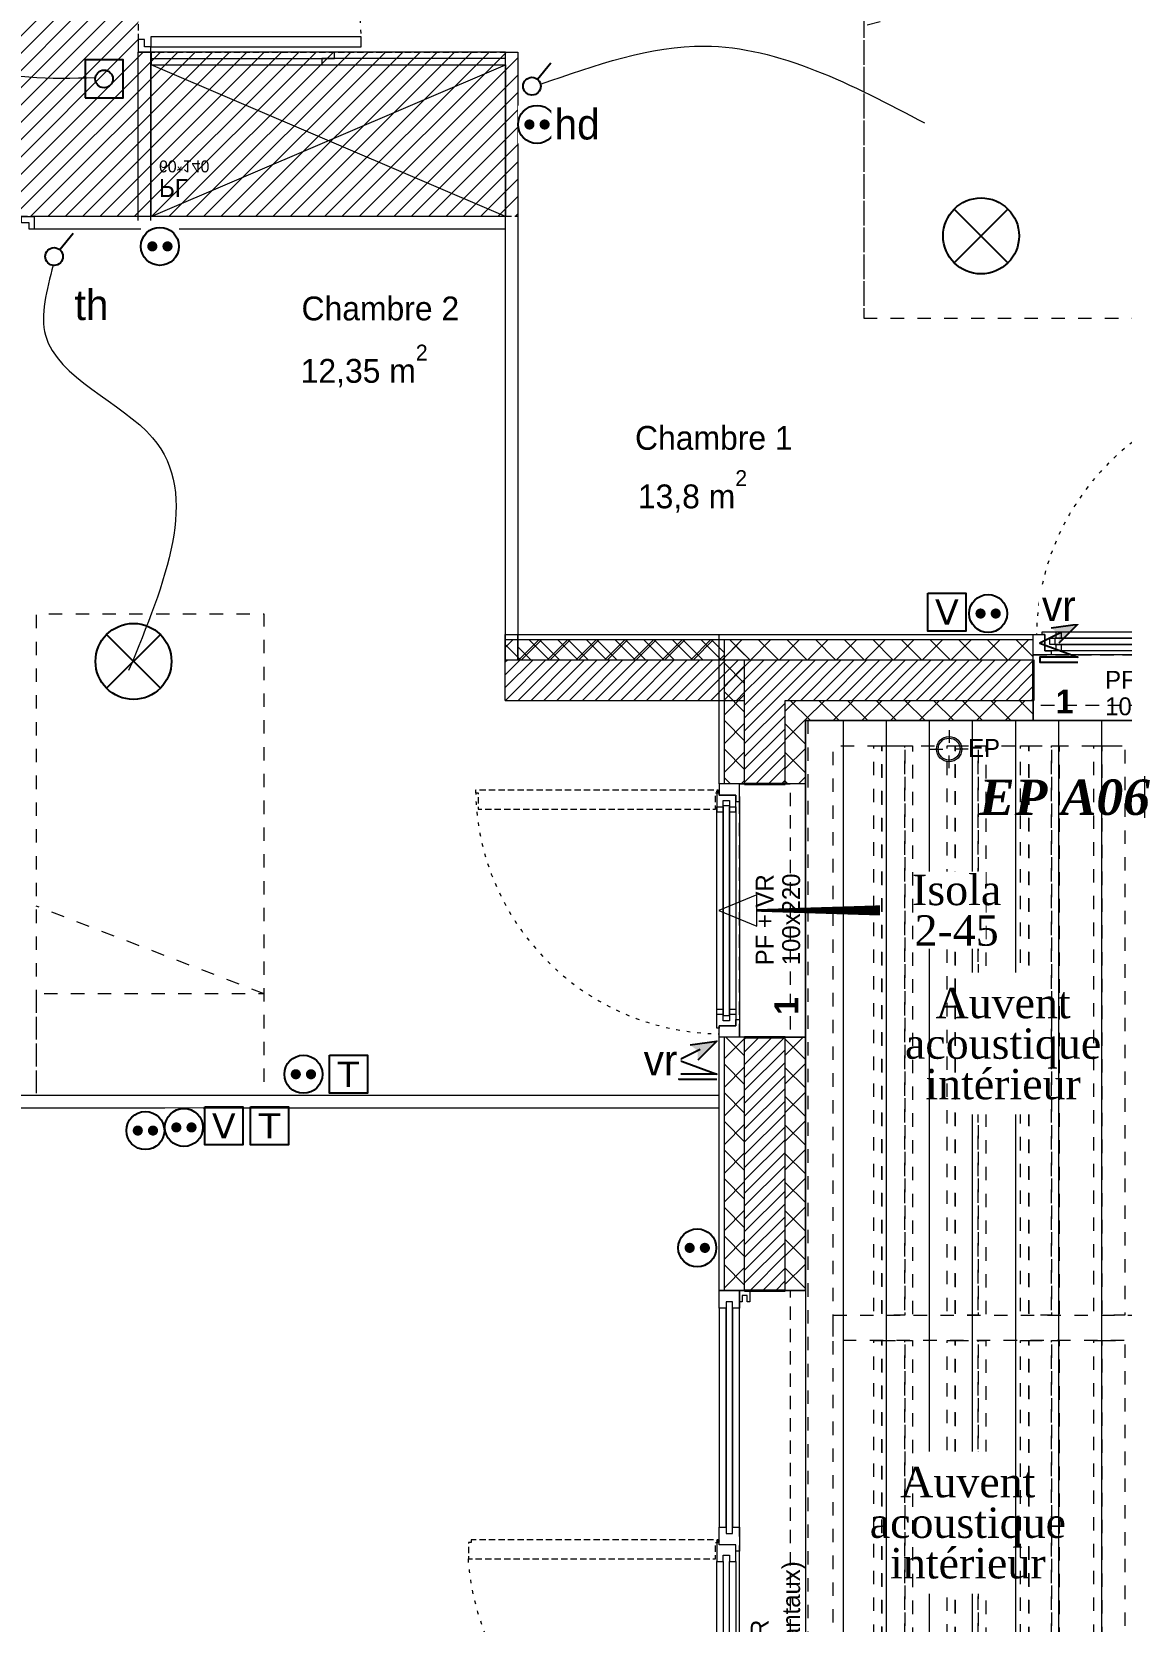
# Model space of a CAD drawing. Header units: centimetres. Extents: x 2738 to 7810, y 2495 to 5758.
# Drawn here: x 4626 to 5057, y 3162 to 3789 of the extents above; entities that cross this region are included whole.
import ezdxf

# ---------------------------------------------------------------- set-up
doc = ezdxf.new("R2010")
doc.units = ezdxf.units.CM
doc.header["$LTSCALE"] = 12.7
for name, pattern in [('Style de ligne -11', [0.694444, 0.41656, -0.277884]), ('Style de ligne -12', [0.328084, 0.109361, -0.218723]), ('Style de ligne -13', [0.295276, 0.19685, -0.098425]), ('Style de ligne -14', [0.295276, 0.19685, -0.098425]), ('Style de ligne -17', [0.694444, 0.41656, -0.277884]), ('Style de ligne -18', [0.328084, 0.109361, -0.218723]), ('VW-01', [0.83312, 0.41656, -0.41656])]:
    doc.linetypes.add(name, pattern=pattern)
for name, color, linetype, lineweight in [('B amÈnagement intÈrieur', 7, 'Continuous', 5), ('B aménagement intérieur', 7, 'Continuous', 5), ('B Faux plafonds', 7, 'Continuous', 5), ('B GÈnÈral', 7, 'Continuous', 5), ('B Général', 7, 'Continuous', 5), ('C ANNOTATIONS-prestations', 7, 'Continuous', 5), ('C ANNOTATIONS-texte', 7, 'Continuous', 5), ('C ANNOTATIONS-texte surfaces', 7, 'Continuous', 5), ('Général', 7, 'Continuous', 5), ('prlm-ELEC-CFA', 1, 'Continuous', 25), ('prlm-ELEC-CFO', 1, 'Continuous', 25)]:
    doc.layers.add(name, color=color, linetype=linetype, lineweight=lineweight)
doc.layers.add('prlm-EAU-EPEXT', color=7, linetype='Continuous', lineweight=18, true_color=0x4c8599)
doc.layers.add('prlm-VMC', color=93, linetype='Continuous')
doc.styles.add('Eurostile', font='')
doc.styles.add('Eurostile (bold)', font='')
doc.styles.add('prlm-elec-cfa', font='comic.ttf', dxfattribs={"height": 12})
doc.styles.add('prlm-elec-cfo', font='comic.ttf', dxfattribs={"height": 12})
doc.styles.add('prlm-vmc', font='pala.ttf', dxfattribs={"height": 14})
doc.styles.add('Times New Roman (bold italic)', font='timesbi.ttf')
doc.styles.get('Eurostile').set_extended_font_data('Eurostile')
doc.styles.get('Eurostile (bold)').set_extended_font_data('Eurostile', bold=True)
pattern_1 = [(135, (0, 0), (-5.656854, -5.656854), []), (225, (0, 0), (-5.656854, 5.656854), [])]
pattern_2 = [(45, (0, 0), (2.4253472, -2.6458333), [])]
pattern_3 = [(135, (0, 0), (-5.656854, -5.656854), []), (225, (0, 0), (-5.656854, 5.656854), [])]
pattern_4 = [(45, (0, 0), (-5.656854, 5.656854), []), (135, (0, 0), (5.656854, 5.656854), [])]

# ---------------------------------------------------------------- blocks, each defined once
blk = doc.blocks.new('PF 300.220 + VR (3 vantaux)')
at = {"layer": 'B Général', "color": 7, "linetype": 'Continuous', "lineweight": 13}
for p, q in [((-150, 7), (-150, 17)), ((150, 7), (150, 17))]:
    blk.add_line(p, q, dxfattribs=at)
at = {"layer": 'B Général', "color": 7, "linetype": 'Continuous', "lineweight": 35}
for p, q in [((-150, 7), (-150, -9)), ((150, 7), (150, -9))]:
    blk.add_line(p, q, dxfattribs=at)
at = {"layer": 'B Général'}
blk.add_line((-143, 9), (47, 9), dxfattribs=at)
at = {"layer": 'B Général', "color": 7, "linetype": 'Style de ligne -13', "lineweight": 5, "flags": 128}
for points in [[(-147.5, 117), (-146.5, 117), (-146.5, 116), (-140, 116), (-140, 18.5), (-146.5, 18.5), (-146.5, 17.5), (-147.5, 17.5)], [(51.5, 115), (50.5, 115), (50.5, 116), (44, 116), (44, 18.5), (50.5, 18.5), (50.5, 17.5), (51.5, 17.5)]]:
    blk.add_lwpolyline(points, close=True, dxfattribs=at)
at = {"layer": 'B Général', "lineweight": 5, "flags": 128}
for points in [[(-143, 10.5), (-143, 9), (-150, 9), (-150, 17), (-145.5, 17), (-145.5, 10.5)], [(-54.5, 18), (-139, 18), (-139, 15.5), (-54.5, 15.5)], [(-54.5, 13), (-139, 13), (-139, 10.5), (-54.5, 10.5)], [(-41.5, 18), (43, 18), (43, 15.5), (-41.5, 15.5)], [(-41.5, 13), (43, 13), (43, 10.5), (-41.5, 10.5)], [(56.5, 17), (56.5, 14.25), (54, 14.25), (54, 11.75), (56.5, 11.75), (56.5, 9), (47, 9), (47, 10.5), (49.5, 10.5), (49.5, 17)], [(145.5, 14.25), (54, 14.25), (54, 11.75), (145.5, 11.75)], [(143, 17), (56.5, 17), (56.5, 14.25), (143, 14.25)], [(145.5, 14.25), (143, 14.25), (143, 17), (150, 17), (150, 9), (143, 9), (143, 11.75), (145.5, 11.75)], [(-150, 9), (-150, 5), (-145.5, 5), (-145.5, 6), (-148, 6), (-148, 8), (-145.5, 8), (-145.5, 9)], [(143, 11.75), (56.5, 11.75), (56.5, 9), (143, 9)], [(150, 9), (150, 5), (145.5, 5), (145.5, 6), (148, 6), (148, 8), (145.5, 8), (145.5, 9)]]:
    blk.add_lwpolyline(points, close=True, dxfattribs=at)
at = {"layer": 'B Général', "color": 7, "linetype": 'Continuous', "lineweight": 5, "flags": 128}
for points in [[(-139, 15.5), (-141.5, 15.5), (-141.5, 13), (-139, 13), (-139, 10.5), (-145.5, 10.5), (-145.5, 17), (-146.5, 17), (-146.5, 18), (-139, 18)], [(-54.5, 15.5), (-52, 15.5), (-52, 13), (-54.5, 13), (-54.5, 10.5), (-48, 10.5), (-48, 17), (-47, 17), (-47, 18), (-54.5, 18)], [(-41.5, 15.5), (-44, 15.5), (-44, 13), (-41.5, 13), (-41.5, 10.5), (-48, 10.5), (-48, 17), (-47, 17), (-47, 18), (-41.5, 18)], [(43, 15.5), (45.5, 15.5), (45.5, 13), (43, 13), (43, 10.5), (49.5, 10.5), (49.5, 17), (50.5, 17), (50.5, 18), (43, 18)]]:
    blk.add_lwpolyline(points, close=True, dxfattribs=at)
at = {"layer": 'B Général', "color": 7, "linetype": 'Style de ligne -11', "lineweight": 5, "flags": 128}
blk.add_lwpolyline([(-150, 9), (150, 9), (150, -11), (-150, -11)], close=True, dxfattribs=at)
at = {"layer": 'B Général', "lineweight": 13, "flags": 128}
blk.add_lwpolyline([(150, -9), (150, -17), (-150, -17), (-150, -9)], dxfattribs=at)
at = {"layer": 'B Général'}
for centre in [(-147, 17.5), (51, 17.5)]:
    blk.add_circle(centre, 0.5, dxfattribs=at)
at = {"layer": 'B Général', "color": 7, "linetype": 'Style de ligne -12', "lineweight": 5}
for centre, start, end in [((-147, 17.5), 0.29382, 90.28792), ((51, 17.5), 94.06495, 179.70618)]:
    blk.add_arc(centre, 99, start, end, dxfattribs=at)
at = {"layer": 'B Général', "insert": (2, 4.58), "char_height": 7.059, "attachment_point": 2, "rotation": 360, "line_spacing_factor": 0.894142, "style": 'Eurostile'}
blk.add_mtext('PF + VR', dxfattribs=at)
at = {"layer": 'C ANNOTATIONS-prestations', "rotation": 360, "line_spacing_factor": 0.894142}
for s, insert, char_height, attachment_point, style in [('3', (-141.15, -4.77), 9.41, 1, 'Eurostile (bold)'), ('300x220 (3 vantaux) ', (0, -7.82), 7.059, 2, 'Eurostile')]:
    blk.add_mtext(s, dxfattribs=dict(at, insert=insert, char_height=char_height, attachment_point=attachment_point, style=style))
blk = doc.blocks.new('PF 100.220 + VR')
at = {"layer": 'B Général', "color": 7, "linetype": 'Continuous', "lineweight": 13}
for p, q in [((-50, 7), (-50, 17)), ((50, 7), (50, 17))]:
    blk.add_line(p, q, dxfattribs=at)
at = {"layer": 'B Général', "color": 7, "linetype": 'Continuous', "lineweight": 35}
for p, q in [((-50, 7), (-50, -9)), ((50, 7), (50, -9))]:
    blk.add_line(p, q, dxfattribs=at)
at = {"layer": 'B Général'}
blk.add_line((45, 9), (-45, 9), dxfattribs=at)
at = {"layer": 'B Général', "color": 7, "linetype": 'Style de ligne -14', "lineweight": 5, "flags": 128}
blk.add_lwpolyline([(47.5, 113.27), (46.5, 113.27), (46.5, 112.27), (40, 112.27), (40, 18.5), (46.5, 18.5), (46.5, 17.5), (47.5, 17.5)], close=True, dxfattribs=at)
at = {"layer": 'B Général', "lineweight": 5, "flags": 128}
for points in [[(-43, 10.5), (-43, 9), (-50, 9), (-50, 17), (-45.5, 17), (-45.5, 10.5)], [(-43.5, 15.5), (43.5, 15.5), (43.5, 13), (-43.5, 13)], [(-41, 18), (41, 18), (41, 15.5), (-41, 15.5)], [(-41, 13), (41, 13), (41, 10.5), (-41, 10.5)], [(43, 10.5), (43, 9), (50, 9), (50, 17), (45.5, 17), (45.5, 10.5)]]:
    blk.add_lwpolyline(points, close=True, dxfattribs=at)
at = {"layer": 'B Général', "color": 7, "linetype": 'Continuous', "lineweight": 5, "flags": 128}
for points in [[(-39, 15.5), (-41.5, 15.5), (-41.5, 13), (-39, 13), (-39, 10.5), (-45.5, 10.5), (-45.5, 17), (-46.5, 17), (-46.5, 18), (-39, 18)], [(39, 15.5), (41.5, 15.5), (41.5, 13), (39, 13), (39, 10.5), (45.5, 10.5), (45.5, 17), (46.5, 17), (46.5, 18), (39, 18)]]:
    blk.add_lwpolyline(points, close=True, dxfattribs=at)
at = {"layer": 'B Général', "color": 7, "linetype": 'Style de ligne -17', "lineweight": 5, "flags": 128}
blk.add_lwpolyline([(-50, 9), (50, 9), (50, -11), (-50, -11)], close=True, dxfattribs=at)
at = {"layer": 'B Général', "lineweight": 13, "flags": 128}
blk.add_lwpolyline([(-50, -9), (-50, -17), (50, -17), (50, -9)], dxfattribs=at)
at = {"layer": 'B Général'}
blk.add_circle((47, 17.5), 0.5, dxfattribs=at)
at = {"layer": 'B Général', "color": 7, "linetype": 'Style de ligne -18', "lineweight": 5}
blk.add_arc((48.78, 15.78), 97.5, 90.89734, 179.2823, dxfattribs=at)
at = {"layer": 'B Général', "insert": (-21.61, 2.65), "char_height": 7.059, "attachment_point": 1, "rotation": 360, "line_spacing_factor": 0.894142, "style": 'Eurostile'}
blk.add_mtext('PF + VR', dxfattribs=at)
at = {"layer": 'C ANNOTATIONS-prestations', "attachment_point": 1, "rotation": 360, "line_spacing_factor": 0.894142}
for s, insert, char_height, style in [('1', (-41.14, -4.77), 9.41, 'Eurostile (bold)'), ('100x220', (-21.61, -7.83), 7.059, 'Eurostile')]:
    blk.add_mtext(s, dxfattribs=dict(at, insert=insert, char_height=char_height, style=style))
blk = doc.blocks.new('EP')
at = {"layer": 'B GÈnÈral', "linetype": 'Continuous', "lineweight": 0}
h = blk.add_hatch(color=7, dxfattribs=at)
edge = h.paths.add_edge_path()
edge.add_arc((0, 0), 5, 0, 180, ccw=False)
edge.add_arc((0, 0), 5, 180, 360, ccw=False)
edge = h.paths.add_edge_path()
edge.add_arc((0, 0), 4.33, 0, 180, ccw=False)
edge.add_arc((0, 0), 4.33, 180, 360, ccw=False)
at = {"layer": 'B Général', "color": 7, "linetype": 'Continuous', "lineweight": 5}
for p, q in [((0, 7.5), (0, 2.5)), ((-7.5, 0), (-2.5, 0)), ((7.5, 0), (2.5, 0)), ((0, -7.5), (0, -2.5))]:
    blk.add_line(p, q, dxfattribs=at)
at = {"layer": 'B Général', "color": 7, "linetype": 'Continuous', "lineweight": 5, "flags": 128}
for points in [[(-5, 0, -1), (5, 0, -1)], [(-4.33, 0, -1), (4.33, 0, -1)]]:
    blk.add_lwpolyline(points, format="xyb", close=True, dxfattribs=at)
at = {"layer": 'C ANNOTATIONS-prestations', "insert": (7.5, 3.99), "char_height": 7.059, "attachment_point": 1, "line_spacing_factor": 0.894142, "style": 'Eurostile'}
blk.add_mtext('EP', dxfattribs=at)
blk = doc.blocks.new('Groupe-26-1')
at = {"layer": 'C ANNOTATIONS-prestations', "linetype": 'VW-01', "flags": 128}
for points in [[(4932.96, 3517.39), (4932.96, 2568.4), (5131.96, 2568.4), (5131.96, 3517.39)], [(5121.96, 2578.4), (4942.96, 2578.4), (4942.96, 3507.39), (5121.96, 3507.39)], [(4958.96, 3507.39), (4962.21, 3507.39), (4962.21, 3282.65), (4958.96, 3282.65)], [(4962.21, 3507.39), (4971.2, 3507.39), (4971.2, 3282.65), (4962.21, 3282.65)], [(4971.2, 3507.39), (4974.26, 3507.39), (4974.26, 3282.65), (4971.2, 3282.65)], [(4987.9, 3507.39), (4991.14, 3507.39), (4991.14, 3282.65), (4987.9, 3282.65)], [(4991.14, 3507.39), (5000.14, 3507.39), (5000.14, 3282.65), (4991.14, 3282.65)], [(5000.14, 3507.39), (5003.19, 3507.39), (5003.19, 3282.65), (5000.14, 3282.65)], [(5016.92, 3507.39), (5020.16, 3507.39), (5020.16, 3282.65), (5016.92, 3282.65)], [(5020.16, 3507.39), (5029.16, 3507.39), (5029.16, 3282.65), (5020.16, 3282.65)], [(5029.16, 3507.39), (5032.22, 3507.39), (5032.22, 3282.65), (5029.16, 3282.65)], [(5045.85, 3507.39), (5049.1, 3507.39), (5049.1, 3282.65), (5045.85, 3282.65)], [(5049.1, 3507.39), (5058.09, 3507.39), (5058.09, 3282.65), (5049.1, 3282.65)], [(4942.97, 3282.65), (5132.97, 3282.65), (5132.97, 3272.65), (4942.97, 3272.65)], [(4958.96, 3272.63), (4962.21, 3272.63), (4962.21, 3047.89), (4958.96, 3047.89)], [(4962.21, 3272.63), (4971.2, 3272.63), (4971.2, 3047.89), (4962.21, 3047.89)], [(4971.2, 3272.63), (4974.26, 3272.63), (4974.26, 3047.89), (4971.2, 3047.89)], [(4987.9, 3272.63), (4991.14, 3272.63), (4991.14, 3047.89), (4987.9, 3047.89)], [(4991.14, 3272.63), (5000.14, 3272.63), (5000.14, 3047.89), (4991.14, 3047.89)], [(5000.14, 3272.63), (5003.19, 3272.63), (5003.19, 3047.89), (5000.14, 3047.89)], [(5016.92, 3272.63), (5020.16, 3272.63), (5020.16, 3047.89), (5016.92, 3047.89)], [(5020.16, 3272.63), (5029.16, 3272.63), (5029.16, 3047.89), (5020.16, 3047.89)], [(5029.16, 3272.63), (5032.22, 3272.63), (5032.22, 3047.89), (5029.16, 3047.89)], [(5045.85, 3272.63), (5049.1, 3272.63), (5049.1, 3047.89), (5045.85, 3047.89)], [(5049.1, 3272.63), (5058.09, 3272.63), (5058.09, 3047.89), (5049.1, 3047.89)]]:
    blk.add_lwpolyline(points, close=True, dxfattribs=at)
blk = doc.blocks.new('xi.epext')
at = {"layer": 'prlm-EAU-EPEXT', "color": 7, "linetype": 'Continuous', "lineweight": 18}
blk.add_circle((0, 0), 5, dxfattribs=at)
blk = doc.blocks.new('Groupe-27-1')
at = {"layer": 'prlm-EAU-EPEXT'}
blk.add_blockref('xi.epext', (4988.71, 3506.14), dxfattribs=at)
at = {"layer": 'prlm-EAU-EPEXT', "insert": (5000.53, 3494.13), "char_height": 13.989, "width": 86.1947, "attachment_point": 1, "line_spacing_factor": 1.004802, "style": 'Times New Roman (bold italic)'}
blk.add_mtext('EP A06', dxfattribs=at)
blk = doc.blocks.new('xi.PTCE')
at = {"layer": 'prlm-ELEC-CFO', "color": 0}
for points in [[(-10.61, 10.61), (10.61, -10.61)], [(10.61, 10.61), (-10.61, -10.61)]]:
    blk.add_lwpolyline(points, dxfattribs=at)
at = {"layer": 'prlm-ELEC-CFO', "color": 0, "linetype": 'ByBlock'}
blk.add_circle((0, 0), 15, dxfattribs=at)
blk = doc.blocks.new('xi.SA')
at = {"layer": 'prlm-ELEC-CFO', "color": 0}
blk.add_lwpolyline([(0.2, -1.28), (5.5, 5.28)], dxfattribs=at)
blk.add_circle((-2, -4), 3.5, dxfattribs=at)
blk = doc.blocks.new('xi.PCHD')
at = {"color": 0, "lineweight": 5}
blk.add_wipeout([(-7.5, -7.5), (7.5, -7.5), (7.5, 7.5), (-7.5, 7.5)], dxfattribs=at).dxf.layer = 'prlm-ELEC-CFO'
at = {"layer": 'prlm-ELEC-CFO', "color": 0, "linetype": 'ByBlock', "lineweight": 5, "const_width": 2}
for points in [[(-4, 0, 1), (-2, 0, 1)], [(2, 0, 1), (4, 0, 1)]]:
    blk.add_lwpolyline(points, format="xyb", close=True, dxfattribs=at)
at = {"layer": 'prlm-ELEC-CFO', "color": 0, "linetype": 'ByBlock', "lineweight": -2}
blk.add_circle((0, 0), 7.5, dxfattribs=at)
blk = doc.blocks.new('xi.PC')
at = {"color": 0, "lineweight": 5}
blk.add_wipeout([(-7.5, -7.5), (7.5, -7.5), (7.5, 7.5), (-7.5, 7.5)], dxfattribs=at).dxf.layer = 'prlm-ELEC-CFO'
at = {"layer": 'prlm-ELEC-CFO', "color": 0, "linetype": 'ByBlock', "lineweight": 5, "const_width": 2}
for points in [[(-4, 0, 1), (-2, 0, 1)], [(2, 0, 1), (4, 0, 1)]]:
    blk.add_lwpolyline(points, format="xyb", close=True, dxfattribs=at)
at = {"layer": 'prlm-ELEC-CFO', "color": 0, "linetype": 'ByBlock', "lineweight": -2}
blk.add_circle((0, 0), 7.5, dxfattribs=at)
blk = doc.blocks.new('xi.TV')
at = {"layer": 'prlm-ELEC-CFA', "color": 0, "linetype": 'ByBlock', "lineweight": -2, "flags": 128}
blk.add_lwpolyline([(-7.5, 7.5), (7.5, 7.5), (7.5, -7.5), (-7.5, -7.5)], close=True, dxfattribs=at)
at = {"layer": 'prlm-ELEC-CFA', "color": 0, "linetype": 'ByBlock', "insert": (0, 0), "char_height": 10, "width": 11.36, "attachment_point": 5}
blk.add_mtext('{\\fVerdana|b0|i0|c0|p34;V}', dxfattribs=at)
blk = doc.blocks.new('xi.VR')
at = {"layer": 'prlm-ELEC-CFO', "lineweight": 5}
blk.add_hatch(color=0, dxfattribs=at).paths.add_polyline_path([(-3, 6), (-0.1, 3.7), (0, 0), (7.5, 7.5)])
at = {"layer": 'prlm-ELEC-CFO', "color": 0}
for points in [[(-3, 6), (7.5, 7.5), (0, 0)], [(0.95, 4.23), (-7.5, 0), (7.5, -5.5), (-7.5, -5.5), (-7.5, -7.5), (7.5, -7.5)]]:
    blk.add_lwpolyline(points, dxfattribs=at)
blk = doc.blocks.new('xi.TEL')
at = {"layer": 'prlm-ELEC-CFA', "color": 0, "linetype": 'ByBlock', "lineweight": -2, "flags": 128}
blk.add_lwpolyline([(-7.5, 7.5), (7.5, 7.5), (7.5, -7.5), (-7.5, -7.5)], close=True, dxfattribs=at)
at = {"layer": 'prlm-ELEC-CFA', "color": 0, "linetype": 'ByBlock', "insert": (0, 0), "char_height": 10, "width": 11.36, "attachment_point": 5}
blk.add_mtext('{\\fVerdana|b0|i0|c0|p34;T}', dxfattribs=at)
blk = doc.blocks.new('xi.BP')
at = {"layer": 'prlm-ELEC-CFO', "color": 0, "flags": 128}
blk.add_lwpolyline([(-7.5, -7.5), (7.5, -7.5), (7.5, 7.5), (-7.5, 7.5)], close=True, dxfattribs=at)
at = {"layer": 'prlm-ELEC-CFO', "color": 0}
blk.add_circle((0, 0), 3.5, dxfattribs=at)
blk = doc.blocks.new('Lit 90.190')
at = {"layer": 'B Général', "color": 7, "linetype": 'VW-01', "lineweight": 5}
blk.add_line((45, 54.99), (-45, 20.35), dxfattribs=at)
at = {"layer": 'B Général', "linetype": 'VW-01', "flags": 128}
for points in [[(-45, 95), (45, 95), (45, -95), (-45, -95)], [(-45, 95), (45, 95), (45, 54.99), (-45, 54.99)]]:
    blk.add_lwpolyline(points, close=True, dxfattribs=at)
blk = doc.blocks.new('Placard 60.140')
at = {"layer": 'B Général', "color": 7, "linetype": 'Continuous', "lineweight": 5}
for p, q in [((70.08, 30), (-69.92, -30)), ((-69.92, 30), (70.08, -30))]:
    blk.add_line(p, q, dxfattribs=at)
at = {"layer": 'B Général', "color": 7, "linetype": 'Continuous', "lineweight": 5, "flags": 128}
blk.add_lwpolyline([(70.08, -30), (70.08, 30), (-69.92, 30), (-69.92, -30)], dxfattribs=at)
at = {"layer": 'B Général', "color": 252, "linetype": 'Continuous', "lineweight": 5, "true_color": 0x888888, "flags": 128}
blk.add_lwpolyline([(70.08, -30), (70.08, -35), (-69.92, -35), (-69.92, -30)], close=True, dxfattribs=at)
at = {"layer": 'B Général', "color": 7, "linetype": 'Continuous', "lineweight": 5, "flags": 128}
for points in [[(70.08, -30), (70.08, -32.5), (-2.5, -32.5), (-2.5, -30)], [(2.5, -32.5), (2.5, -35), (-69.92, -35), (-69.92, -32.5)]]:
    blk.add_lwpolyline(points, close=True, dxfattribs=at)
at = {"layer": 'B Général', "color": 7, "insert": (-66.82, 22.22), "char_height": 7.059, "attachment_point": 1, "line_spacing_factor": 0.894142, "style": 'Eurostile'}
blk.add_mtext('PL', dxfattribs=at)
at = {"layer": 'C ANNOTATIONS-prestations', "insert": (-66.82, 10.12), "char_height": 4.706, "attachment_point": 4, "line_spacing_factor": 0.894142, "style": 'Eurostile'}
blk.add_mtext('60*140', dxfattribs=at)
blk = doc.blocks.new('Groupe-3-1')
at = {"layer": 'B Général', "color": 7, "linetype": 'VW-01', "lineweight": 5}
blk.add_line((70, -114.99), (-70, -80.35), dxfattribs=at)
at = {"layer": 'B Général', "linetype": 'VW-01', "flags": 128}
for points in [[(-70, 35), (70, 35), (70, -155), (-70, -155)], [(-70, -114.99), (70, -114.99), (70, -155), (-70, -155)]]:
    blk.add_lwpolyline(points, close=True, dxfattribs=at)
blk = doc.blocks.new('xi.EA')
at = {"layer": 'prlm-VMC', "color": 0, "linetype": 'ByBlock', "lineweight": 5, "flags": 128}
blk.add_lwpolyline([(-6.17, -15), (6.17, -15), (0, 0)], close=True, dxfattribs=at)
at = {"layer": 'prlm-VMC', "color": 0, "linetype": 'ByBlock', "lineweight": -2, "flags": 128}
blk.add_lwpolyline([(0, -15, 1, 4, 0), (0, -63.63, 1, 1, 0)], format="xyseb", dxfattribs=at)
at = {"layer": 'prlm-VMC', "color": 0, "linetype": 'ByBlock', "lineweight": 5}
blk.add_solid([(0, 0), (6.17, -15), (-6.17, -15), (0, 0)], dxfattribs=at)

msp = doc.modelspace()

# ---------------------------------------------------------------- hatches: boundary and pattern name
at = {"layer": 'B amÈnagement intÈrieur', "linetype": 'Continuous', "lineweight": 5, "true_color": 0x444444}
h = msp.add_hatch(dxfattribs=at)
h.set_pattern_fill('H_BARDAGE V 150', color=250, style=0, pattern_type=2)
h.set_pattern_definition([(90, (0, 0), (17, 0), [])])
h.paths.add_polyline_path([(5131.96, 3517.39), (4931.96, 3517.39), (4931.96, 2568.9), (5131.96, 2568.9)])
at = {"layer": 'B Faux plafonds', "linetype": 'Continuous', "lineweight": 5, "true_color": 0xaaaaaa}
h = msp.add_hatch(dxfattribs=at)
h.set_pattern_fill('F_P__SOFFITE', color=253, style=0, pattern_type=2)
h.set_pattern_definition([(45, (4770.242, 3368.6165), (-3.527778, 3.30729), [])])
h.paths.add_polyline_path([(4818.44, 3781.39), (4818.44, 3716.39), (4524.41, 3716.39), (4524.4, 3746.4), (4450.38, 3746.38), (4450.39, 3711.37), (4450.44, 3711.37), (4515.44, 3711.37), (4515.44, 3542.44), (4450.44, 3542.44), (4450.44, 3369.46), (4355.44, 3369.46), (4355.44, 3717.37), (4355.44, 3874.39), (4668.44, 3874.39), (4668.44, 3781.39)])
at = {"layer": 'B GÈnÈral', "linetype": 'Continuous', "lineweight": 5, "true_color": 0x808080}
h = msp.add_hatch(dxfattribs=at)
h.set_pattern_fill('02_ISOLANT', color=8, style=0, pattern_type=2)
h.set_pattern_definition(pattern_4)
h.paths.add_polyline_path([(4813.44, 3549.39), (4813.44, 3541.39), (4907.96, 3541.39), (4907.96, 3549.39)])
h = msp.add_hatch(dxfattribs=at)
h.set_pattern_fill('02_ISOLANT', color=8, style=0, pattern_type=2)
h.set_pattern_definition([(45, (4770.242, 3368.396), (-5.65685, 5.65685), []), (135, (4770.242, 3368.396), (5.65685, 5.65685), [])])
h.paths.add_polyline_path([(4818.44, 3549.39), (4818.44, 3541.39), (4899.96, 3541.39), (4899.96, 3549.39)])
h = msp.add_hatch(dxfattribs=at)
h.set_pattern_fill('02_ISOLANT', color=8, angle=90, style=0, pattern_type=2)
h.set_pattern_definition(pattern_1)
h.paths.add_polyline_path([(4899.96, 3492.39), (4907.96, 3492.39), (4907.96, 3541.39), (4899.96, 3549.39)])
h = msp.add_hatch(dxfattribs=at)
h.set_pattern_fill('02_ISOLANT', color=8, style=0, pattern_type=2)
h.set_pattern_definition(pattern_4)
h.paths.add_polyline_path([(4899.96, 3549.39), (4907.96, 3541.39), (5021.96, 3541.39), (5021.96, 3549.39)])
at = {"layer": 'B GÈnÈral', "linetype": 'Continuous', "lineweight": 5}
h = msp.add_hatch(dxfattribs=at)
h.set_pattern_fill('50_BETON', style=0, pattern_type=2)
h.set_pattern_definition(pattern_2)
h.paths.add_polyline_path([(4813.44, 3541.39), (4813.44, 3525.39), (4907.96, 3525.39), (4907.96, 3541.39)])
h = msp.add_hatch(dxfattribs=at)
h.set_pattern_fill('50_BETON', style=0, pattern_type=2)
h.set_pattern_definition(pattern_2)
h.paths.add_polyline_path([(4907.96, 3492.39), (4923.96, 3492.39), (4923.96, 3525.39), (4907.96, 3541.39)])
h = msp.add_hatch(dxfattribs=at)
h.set_pattern_fill('50_BETON', style=0, pattern_type=2)
h.set_pattern_definition(pattern_2)
h.paths.add_polyline_path([(4907.96, 3541.39), (4923.96, 3525.39), (5021.96, 3525.39), (5021.96, 3541.39)])
at = {"layer": 'B GÈnÈral', "linetype": 'Continuous', "lineweight": 5, "true_color": 0x808080}
h = msp.add_hatch(dxfattribs=at)
h.set_pattern_fill('02_ISOLANT', color=8, angle=90, style=0, pattern_type=2)
h.set_pattern_definition(pattern_1)
h.paths.add_polyline_path([(4923.96, 3492.39), (4931.96, 3492.39), (4931.96, 3517.39), (4923.96, 3525.39)])
h = msp.add_hatch(dxfattribs=at)
h.set_pattern_fill('02_ISOLANT', color=8, style=0, pattern_type=2)
h.set_pattern_definition(pattern_4)
h.paths.add_polyline_path([(4923.96, 3525.39), (4931.96, 3517.39), (5021.96, 3517.39), (5021.96, 3525.39)])
h = msp.add_hatch(dxfattribs=at)
h.set_pattern_fill('02_ISOLANT', color=8, angle=90, style=0, pattern_type=2)
h.set_pattern_definition(pattern_3)
h.paths.add_polyline_path([(4899.96, 3292.39), (4907.96, 3292.39), (4907.96, 3392.39), (4899.96, 3392.39)])
at = {"layer": 'B GÈnÈral', "linetype": 'Continuous', "lineweight": 5}
h = msp.add_hatch(dxfattribs=at)
h.set_pattern_fill('50_BETON', style=0, pattern_type=2)
h.set_pattern_definition(pattern_2)
h.paths.add_polyline_path([(4907.96, 3292.39), (4923.96, 3292.39), (4923.96, 3392.39), (4907.96, 3392.39)])
at = {"layer": 'B GÈnÈral', "linetype": 'Continuous', "lineweight": 5, "true_color": 0x808080}
h = msp.add_hatch(dxfattribs=at)
h.set_pattern_fill('02_ISOLANT', color=8, angle=90, style=0, pattern_type=2)
h.set_pattern_definition(pattern_3)
h.paths.add_polyline_path([(4923.96, 3292.39), (4931.96, 3292.39), (4931.96, 3392.39), (4923.96, 3392.39)])

# ---------------------------------------------------------------- linework, layer by layer
at = {"layer": 'B aménagement intérieur', "color": 7, "linetype": 'Style de ligne -13', "lineweight": 5, "flags": 128}
msp.add_lwpolyline([(4818.44, 3781.39), (4818.44, 3716.39), (4524.41, 3716.39), (4524.4, 3746.4), (4450.38, 3746.38), (4450.39, 3711.37), (4450.44, 3711.37), (4515.44, 3711.37), (4515.44, 3542.44), (4450.44, 3542.44), (4450.44, 3369.46), (4355.44, 3369.46), (4355.44, 3717.37), (4355.44, 3874.39), (4668.44, 3874.39), (4668.44, 3781.39)], close=True, dxfattribs=at)
at = {"layer": 'B aménagement intérieur', "color": 7, "linetype": 'Continuous', "lineweight": 5, "flags": 128}
msp.add_lwpolyline([(5131.96, 3517.39), (4931.96, 3517.39), (4931.96, 2568.9), (5131.96, 2568.9)], close=True, dxfattribs=at)
at = {"layer": 'B Général', "color": 154, "linetype": 'VW-01'}
for p, q in [((4955.04, 3866.31), (4955.04, 3676.31)), ((4955.04, 3676.31), (5095.04, 3676.31))]:
    msp.add_line(p, q, dxfattribs=at)
at = {"layer": 'B Général', "linetype": 'Style de ligne -18', "lineweight": 5}
msp.add_line((4755.73, 3798.48), (4756.44, 3787.39), dxfattribs=at)
at = {"layer": 'B Général', "color": 7, "linetype": 'Continuous', "lineweight": 5}
for p, q in [((4670.94, 3786.39), (4668.44, 3786.39)), ((4668.44, 3786.39), (4668.44, 3781.39)), ((4670.94, 3783.39), (4670.94, 3786.39)), ((4673.44, 3781.39), (4668.44, 3781.39)), ((4668.44, 3714.87), (4668.44, 3781.39)), ((4668.44, 3781.39), (4673.44, 3781.39)), ((4673.44, 3783.39), (4670.94, 3783.39)), ((4673.44, 3781.39), (4673.44, 3783.39)), ((4673.44, 3714.87), (4673.44, 3781.39)), ((4813.44, 3781.39), (4813.44, 3716.39)), ((4813.44, 3781.39), (4818.44, 3781.39)), ((4818.44, 3781.39), (4818.44, 3541.39)), ((4627.41, 3716.39), (4627.41, 3711.39)), ((4813.44, 3716.39), (4627.41, 3716.39)), ((4813.44, 3711.39), (4627.41, 3711.39)), ((4813.44, 3711.39), (4813.44, 3541.39)), ((4813.44, 3549.39), (4907.96, 3549.39)), ((4818.44, 3551.39), (4899.96, 3551.39)), ((4818.44, 3549.39), (4899.96, 3549.39)), ((4897.96, 3492.39), (4897.96, 3551.39)), ((4897.96, 3551.39), (5021.96, 3551.39)), ((4899.96, 3492.39), (4899.96, 3549.39)), ((4899.96, 3492.39), (4899.96, 3549.39)), ((4899.96, 3549.39), (5021.96, 3549.39)), ((4899.96, 3549.39), (5021.96, 3549.39)), ((4813.44, 3541.39), (4907.96, 3541.39)), ((4813.44, 3541.39), (4818.44, 3541.39)), ((4818.44, 3541.39), (4899.96, 3541.39)), ((4907.96, 3492.39), (4907.96, 3541.39)), ((4907.96, 3541.39), (5021.96, 3541.39)), ((4923.96, 3492.39), (4923.96, 3525.39)), ((4923.96, 3525.39), (5021.96, 3525.39)), ((4931.96, 3492.39), (4931.96, 3517.39)), ((4931.96, 3517.39), (5021.96, 3517.39)), ((4897.96, 3292.39), (4897.96, 3392.39)), ((4899.96, 3292.39), (4899.96, 3392.39)), ((4899.96, 3292.39), (4899.96, 3392.39)), ((4907.96, 3292.39), (4907.96, 3392.39)), ((4923.96, 3292.39), (4923.96, 3392.39)), ((4931.96, 3292.39), (4931.96, 3392.39)), ((4448.44, 3369.46), (4897.96, 3369.46)), ((4448.44, 3364.46), (4897.96, 3364.46))]:
    msp.add_line(p, q, dxfattribs=at)
at = {"layer": 'B Général'}
for p, q in [((4756.44, 3787.39), (4673.44, 3787.39)), ((4673.44, 3787.39), (4673.44, 3783.39)), ((4756.44, 3783.39), (4756.44, 3787.39)), ((4673.44, 3783.39), (4756.44, 3783.39))]:
    msp.add_line(p, q, dxfattribs=at)
at = {"layer": 'B Général', "color": 7, "linetype": 'Continuous', "lineweight": 13}
for p, q in [((4668.44, 3714.87), (4668.44, 3781.39)), ((4673.44, 3714.87), (4673.44, 3781.39)), ((4813.44, 3781.39), (4813.44, 3541.39)), ((4818.44, 3781.39), (4818.44, 3541.39)), ((4813.44, 3716.39), (4627.41, 3716.39)), ((4813.44, 3711.39), (4627.41, 3711.39)), ((4813.44, 3551.39), (4907.96, 3551.39)), ((4813.44, 3551.39), (4907.96, 3551.39)), ((4813.44, 3525.39), (4813.44, 3551.39)), ((4813.44, 3549.39), (4907.96, 3549.39)), ((4818.44, 3551.39), (4899.96, 3551.39)), ((4818.44, 3541.39), (4818.44, 3551.39)), ((4897.96, 3492.39), (4897.96, 3551.39)), ((4897.96, 3551.39), (5021.96, 3551.39)), ((5021.96, 3517.39), (5021.96, 3551.39)), ((4818.44, 3541.39), (4899.96, 3541.39)), ((4813.44, 3525.39), (4907.96, 3525.39)), ((4931.96, 3492.39), (4931.96, 3517.39)), ((4931.96, 3517.39), (5021.96, 3517.39)), ((4931.96, 3492.39), (4897.96, 3492.39)), ((4931.96, 3392.39), (4897.96, 3392.39)), ((4897.96, 3292.39), (4897.96, 3392.39)), ((4931.96, 3292.39), (4931.96, 3392.39)), ((4448.44, 3369.46), (4897.96, 3369.46)), ((4448.44, 3364.46), (4897.96, 3364.46)), ((4931.96, 3292.39), (4897.96, 3292.39))]:
    msp.add_line(p, q, dxfattribs=at)
at = {"layer": 'B Général', "color": 7, "linetype": 'Continuous', "lineweight": 18}
for p, q in [((4813.44, 3541.39), (4907.96, 3541.39)), ((4907.96, 3492.39), (4907.96, 3541.39)), ((4907.96, 3541.39), (5021.96, 3541.39)), ((4813.44, 3525.39), (4907.96, 3525.39)), ((4923.96, 3492.39), (4923.96, 3525.39)), ((4923.96, 3525.39), (5021.96, 3525.39)), ((4907.96, 3292.39), (4907.96, 3392.39)), ((4923.96, 3292.39), (4923.96, 3392.39))]:
    msp.add_line(p, q, dxfattribs=at)
at = {"layer": 'B Général', "color": 7, "linetype": 'Continuous', "lineweight": 5, "flags": 128}
msp.add_lwpolyline([(4627.41, 3711.39), (4625.41, 3711.39), (4625.41, 3713.89), (4622.41, 3713.89), (4622.41, 3716.39), (4627.41, 3716.39), (4627.41, 3716.39), (4627.41, 3716.39), (4627.41, 3712.1), (4627.41, 3712.1)], close=True, dxfattribs=at)
at = {"layer": 'prlm-ELEC-CFO', "lineweight": 13}
for points in [[(4651.48, 3771.19), (4601.34, 3777.38), (4574.3, 3799.24)], [(4827.36, 3768.7), (4892.09, 3783.75), (4979.06, 3753.4)]]:
    msp.add_spline(points, degree=3, dxfattribs=at)

# ---------------------------------------------------------------- block references
at = {"layer": 'B Général', "extrusion": (0, 0, -1), "zscale": -1, "rotation": 180}
msp.add_blockref('Groupe-3-1', (-5025.04, 3711.31), dxfattribs=at)
at = {"layer": 'B Général', "color": 7, "xscale": -1, "rotation": 180}
for name, p in [('Placard 60.140', (4743.44, 3746.39)), ('Lit 90.190', (4673.2, 3464.46))]:
    msp.add_blockref(name, p, dxfattribs=at)
at = {"layer": 'B Général', "color": 7}
for name, p in [('PF 100.220 + VR', (5071.96, 3534.39)), ('EP', (4988.71, 3506.14))]:
    msp.add_blockref(name, p, dxfattribs=at)
at = {"layer": 'B Général', "color": 7, "rotation": 90}
for name, p in [('PF 100.220 + VR', (4914.96, 3442.39)), ('PF 300.220 + VR (3 vantaux)', (4914.96, 3142.39))]:
    msp.add_blockref(name, p, dxfattribs=at)
at = {"layer": 'C ANNOTATIONS-prestations'}
msp.add_blockref('Groupe-26-1', (0, 0), dxfattribs=at)
at = {"layer": 'Général', "color": 7}
msp.add_blockref('Groupe-27-1', (0, 0), dxfattribs=at)
at = {"layer": 'prlm-ELEC-CFA'}
msp.add_blockref('xi.TEL', (4720.3, 3357.37), dxfattribs=at)
at = {"layer": 'prlm-ELEC-CFO'}
for name, p in [('xi.SA', (4825.96, 3771.91)), ('xi.BP', (4654.96, 3770.76)), ('xi.PTCE', (5001.34, 3708.78)), ('xi.SA', (4637.23, 3704.65)), ('xi.PTCE', (4666.58, 3540.76)), ('xi.VR', (5032.06, 3547.96)), ('xi.VR', (4889.48, 3383.32))]:
    msp.add_blockref(name, p, dxfattribs=at)
at = {"layer": 'prlm-VMC', "rotation": 90}
msp.add_blockref('xi.EA', (4897.73, 3442.43), dxfattribs=at)

# ---------------------------------------------------------------- texts
at = {"layer": 'C ANNOTATIONS-texte', "color": 7, "char_height": 9.412, "attachment_point": 8, "line_spacing_factor": 0.894142, "style": 'Eurostile'}
for s, insert in [('Chambre 2', (4764.08, 3675.3)), ('Chambre 1', (4895.8, 3624.19))]:
    msp.add_mtext(s, dxfattribs=dict(at, insert=insert))
at = {"layer": 'C ANNOTATIONS-texte surfaces', "color": 7, "char_height": 9.412, "attachment_point": 2, "line_spacing_factor": 0.894142, "style": 'Eurostile'}
for s, insert in [('12,35 m{\\H0.6667x;\\S2^ ;}', (4757.69, 3665.85)), ('13,8 m{\\H0.6667x;\\S2^ ;}', (4887.36, 3616.28))]:
    msp.add_mtext(s, dxfattribs=dict(at, insert=insert))

# ---------------------------------------------------------------- next in the draw order: block references
at = {"layer": 'prlm-ELEC-CFO'}
for name, p in [('xi.PCHD', (4825.96, 3752.78)), ('xi.PC', (5004.13, 3559.67)), ('xi.PC', (4733.69, 3377.74)), ('xi.PC', (4671.28, 3355.5)), ('xi.PC', (4889.25, 3309.18))]:
    msp.add_blockref(name, p, dxfattribs=at)

# ---------------------------------------------------------------- next in the draw order: texts
at = {"layer": 'prlm-ELEC-CFO', "lineweight": 20, "char_height": 12, "attachment_point": 5, "line_spacing_factor": 0.8, "bg_fill": 3, "box_fill_scale": 1.1, "bg_fill_color": 256, "bg_fill_transparency": 0}
for s, insert, style in [('th', (4649.99, 3681.48), 'prlm-elec-cfa'), ('vr', (5032.06, 3562.68), 'prlm-elec-cfo'), ('vr', (4874.76, 3383.32), 'prlm-elec-cfo')]:
    msp.add_mtext(s, dxfattribs=dict(at, insert=insert, style=style))
at = {"layer": 'prlm-VMC', "insert": (4991.69, 3442.43), "char_height": 12, "width": 20.51, "attachment_point": 5, "line_spacing_factor": 0.8, "style": 'prlm-vmc', "bg_fill": 3, "box_fill_scale": 1.1, "bg_fill_color": 256, "bg_fill_transparency": 0}
msp.add_mtext('Isola\\P2-45', dxfattribs=at)
at = {"layer": 'prlm-VMC', "char_height": 12, "width": 20.51, "attachment_point": 5, "line_spacing_factor": 0.8, "style": 'prlm-vmc', "bg_fill": 2}
for insert in [(5010.04, 3389.77), (4996.13, 3200.57)]:
    msp.add_mtext('Auvent acoustique intérieur', dxfattribs=dict(at, insert=insert))

# ---------------------------------------------------------------- next in the draw order: linework, layer by layer
at = {"layer": 'prlm-ELEC-CFO', "lineweight": 13}
msp.add_spline([(4634.85, 3697.17), (4631.83, 3669.53), (4674.15, 3629.03), (4664.67, 3537.12)], degree=3, dxfattribs=at)

# ---------------------------------------------------------------- next in the draw order: block references
at = {"layer": 'prlm-ELEC-CFA'}
for name, p in [('xi.TV', (4987.84, 3560.24)), ('xi.TEL', (4751.45, 3377.74))]:
    msp.add_blockref(name, p, dxfattribs=at)
at = {"layer": 'prlm-ELEC-CFO'}
msp.add_blockref('xi.PC', (4686.5, 3356.74), dxfattribs=at)

# ---------------------------------------------------------------- next in the draw order: texts
at = {"layer": 'prlm-ELEC-CFO', "lineweight": 20, "insert": (4841.79, 3752.78), "char_height": 12, "attachment_point": 5, "line_spacing_factor": 0.8, "style": 'prlm-elec-cfo', "bg_fill": 3, "box_fill_scale": 1.1, "bg_fill_color": 256, "bg_fill_transparency": 0}
msp.add_mtext('hd', dxfattribs=at)

# ---------------------------------------------------------------- next in the draw order: block references
at = {"layer": 'prlm-ELEC-CFA'}
msp.add_blockref('xi.TV', (4702.25, 3357.37), dxfattribs=at)
at = {"layer": 'prlm-ELEC-CFO'}
msp.add_blockref('xi.PC', (4677.02, 3704.65), dxfattribs=at)

doc.saveas('drawing.dxf')
